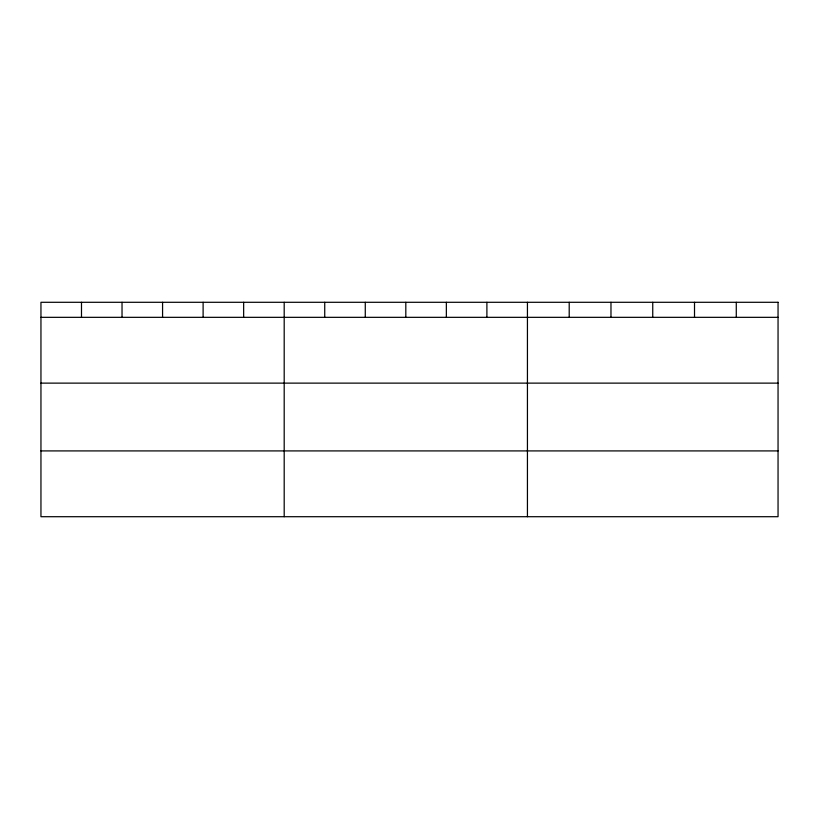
<?xml version="1.0" encoding="UTF-8"?>
<svg xmlns="http://www.w3.org/2000/svg" width="819" height="819" viewBox="0 0 819 819"><rect width="100%" height="100%" fill="white"/><g stroke="black" fill="none" stroke-linecap="round" stroke-linejoin="round"><path stroke-width="1.23" d="M40.95 317.332L778.05 317.332M40.95 383.128L778.05 383.128M40.95 450.911L778.05 450.911M736.281 302.293L736.281 317.332M694.512 302.293L694.512 317.332M652.743 302.293L652.743 317.332M610.974 302.293L610.974 317.332M569.205 302.293L569.205 317.332M527.436 302.293L527.436 516.707M486.895 302.293L486.895 317.332M446.355 302.293L446.355 317.332M405.814 302.293L405.814 317.332M365.274 302.293L365.274 317.332M324.733 302.293L324.733 317.332M284.193 302.293L284.193 516.707M243.652 302.293L243.652 317.332M203.112 302.293L203.112 317.332M162.572 302.293L162.572 317.332M122.031 302.293L122.031 317.332M81.49 302.293L81.49 317.332M778.05 302.293L40.95 302.293L40.95 516.707L778.05 516.707L778.05 302.293"/></g></svg>
